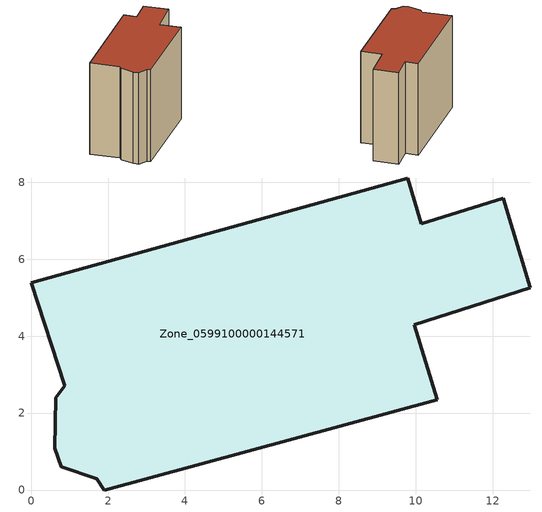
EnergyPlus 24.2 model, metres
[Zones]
Zone_0599100000144571
 floor ground (C_G): 0,5.39 9.79,8.11 10.14,6.92 12.28,7.58 12.98,5.26 9.96,4.29 10.56,2.35 1.9,0 1.71,0.29 0.79,0.6 0.62,1.08 0.64,2.39 0.87,2.71 z0
 wall outside (C_F): 0.64,2.39 0.62,1.08 0.79,0.6 1.71,0.29 1.9,0 10.56,2.35 9.96,4.29 12.98,5.26 12.28,7.58 10.14,6.92 9.79,8.11 0,5.39 0.87,2.71 0.64,2.39 z0:9.3
 roof outside (C_R): 9.79,8.11 0,5.39 0.87,2.71 0.64,2.39 0.62,1.08 0.79,0.6 1.71,0.29 1.9,0 10.56,2.35 9.96,4.29 12.98,5.26 12.28,7.58 10.14,6.92 z9.3
[BUILDING]
Pand.0599100000144571: North Axis=0; Terrain=City; Loads Convergence Tolerance Value=0.04; Temperature Convergence Tolerance Value=0.4; Solar Distribution=FullExterior; Maximum Number of Warmup Days=25; Minimum Number of Warmup Days=1
[Site:Location]
Rotterdam.The.Hague.AP_ZH_NLD Design_Conditions: Latitude=51.96; Longitude=4.45; Time Zone=1; Elevation=-4.5
[SITE:GROUNDTEMPERATURE:BUILDINGSURFACE]
18, 18, 18, 18, 18, 18, 18, 18, 18, 18, 18, 18
[MATERIAL] Thermal Absorptance=0.9; Solar Absorptance=0.7; Visible Absorptance=0.7
Name | Roughness | Thickness | Conductivity | Density | Specific Heat
G.TI.1946 | MediumSmooth | 0.15 | 1 | 540 | 1210
F.TI.1946 | Rough | 0.3 | 0.857143 | 1920 | 840
R.TI.1946 | MediumRough | 0.2 | 0.1 | 1500 | 1000
[CONSTRUCTION]
C_G: G.TI.1946
C_F: F.TI.1946
C_R: R.TI.1946
[ZONE]
Zone_0599100000144571: Type=1; Multiplier=1; Ceiling Height=Autocalculate; Volume=Autocalculate; Floor Area=autocalculate; Part of Total Floor Area=Yes
[ZONEINFILTRATION:DESIGNFLOWRATE]
Infil_Zone_0599100000144571: Zone or ZoneList or Space or SpaceList=Zone_0599100000144571; Schedule=AlwaysOn; Design Flow Rate Calculation Method=Flow/Area; Flow Rate per Floor Area=0.003; Constant Term Coefficient=1; Temperature Term Coefficient=0; Velocity Term Coefficient=0; Velocity Squared Term Coefficient=0
[HVACTEMPLATE:ZONE:IDEALLOADSAIRSYSTEM]
Zone_0599100000144571: Maximum Heating Supply Air Temperature=50; Minimum Cooling Supply Air Temperature=13; Maximum Heating Supply Air Humidity Ratio=0.0156; Minimum Cooling Supply Air Humidity Ratio=0.0077; Heating Limit=NoLimit; Cooling Limit=NoLimit; Dehumidification Control Type=ConstantSensibleHeatRatio; Cooling Sensible Heat Ratio=0.7; Dehumidification Setpoint=60; Humidification Control Type=None; Humidification Setpoint=30; Outdoor Air Method=None; Outdoor Air Flow Rate per Person=0.00944; Outdoor Air Flow Rate per Zone Floor Area=0; Outdoor Air Flow Rate per Zone=0; Demand Controlled Ventilation Type=None; Outdoor Air Economizer Type=NoEconomizer; Heat Recovery Type=None; Sensible Heat Recovery Effectiveness=0.7; Latent Heat Recovery Effectiveness=0.65
[ZONECONTROL:THERMOSTAT]
ThermostatControl_Zone_0599100000144571: Zone or ZoneList=Zone_0599100000144571; Control Type Schedule=DualSetpointControlType; Control 1=Thermostat_Zone_0599100000144571; Temperature Difference Between Cutout And Setpoint=0
[THERMOSTATSETPOINT:DUALSETPOINT]
Thermostat_Zone_0599100000144571: Heating Setpoint Temperature Schedule=HeatingSetpoint_Zone_0599100000144571; Cooling Setpoint Temperature Schedule=CoolingSetpoint_Zone_0599100000144571
[SCHEDULE:COMPACT]
HeatingSetpoint_Zone_0599100000144571: Through: 12/31, For: AllDays, Until: 24:00, 21
CoolingSetpoint_Zone_0599100000144571: Through: 12/31, For: AllDays, Until: 24:00, 24
DualSetpointControlType: Through: 12/31, For: AllDays, Until: 24:00, 4
AlwaysOn: Through: 12/31, For: AllDays, Until: 24:00, 1
